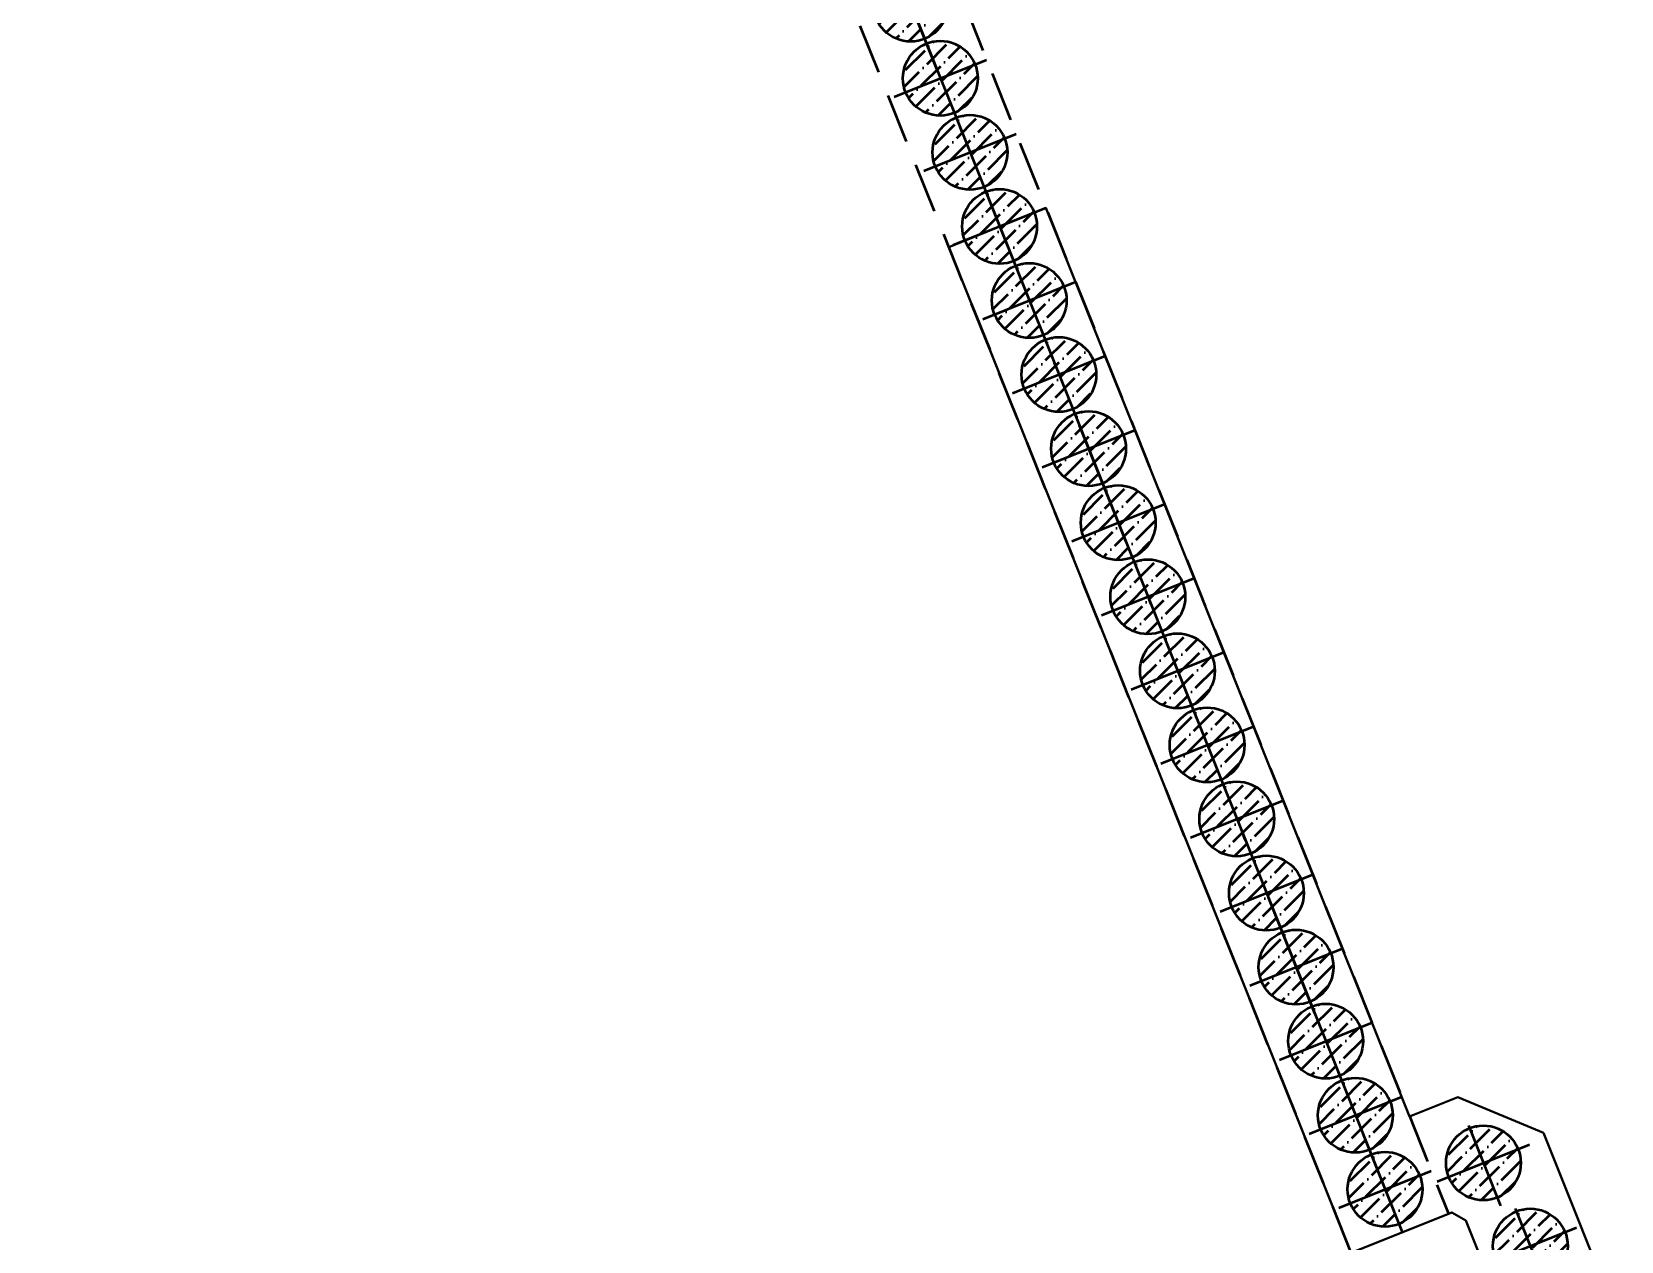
# Model space of a CAD drawing. Extents: x 9773 to 10136, y 10676 to 11757.
# Drawn here: x 10011.31 to 10043.19, y 10970.35 to 10994.6 of the extents above; entities that cross this region are included whole.
import ezdxf

# ---------------------------------------------------------------- set-up
doc = ezdxf.new("R2010")
doc.units = 0
for name, pattern in [('CONTI', [0]), ('DASHDOT', [1, 0.5, -0.25, 0, -0.25]), ('DASHEDX2', [1.5, 1, -0.5])]:
    doc.linetypes.add(name, pattern=pattern)
for name, color, linetype, lineweight in [('HATCH', 8, 'Continuous', 0), ('OSI', 3, 'DASHDOT', 9), ('SIZE', 142, 'Continuous', 9), ('Подпорные стены', 171, 'Continuous', 50), ('ПС', 5, 'Continuous', 40)]:
    doc.layers.add(name, color=color, linetype=linetype, lineweight=lineweight)
doc.layers.add('PILE_HID', color=40, linetype='CONTI')

# ---------------------------------------------------------------- blocks, each defined once
blk = doc.blocks.new('45245242')
at = {"layer": 'HATCH', "lineweight": 50}
h = blk.add_hatch(dxfattribs=at)
h.set_pattern_fill('ANSI36', color=5, scale=0.07)
h.set_pattern_definition([(45, (48.1844, -120.333), (0.1178658616, 0.4321748258), [0.555625, -0.111125, 0, -0.111125])])
h.paths.add_polyline_path([(10028.661, 10995.851, 0.306578), (10028.189, 10995.155, 0.095507), (10028.243, 10994.876), (10028.939, 10995.155)])
h.paths.add_polyline_path([(10028.661, 10995.851), (10028.939, 10995.155), (10029.636, 10995.433, 0.414214)])
h.paths.add_polyline_path([(10029.689, 10995.155, 0.095507), (10029.636, 10995.433), (10028.939, 10995.155), (10029.218, 10994.458, 0.306578)])
h.paths.add_polyline_path([(10028.939, 10995.155), (10028.243, 10994.876, 0.414214), (10029.218, 10994.458)])
h = blk.add_hatch(dxfattribs=at)
h.set_pattern_fill('ANSI36', color=5, scale=0.07)
h.set_pattern_definition([(45, (48.77917, -121.81834), (0.1178658616, 0.4321748258), [0.555625, -0.111125, 0, -0.111125])])
h.paths.add_polyline_path([(10029.255, 10994.365, 0.306578), (10028.784, 10993.669, 0.095507), (10028.838, 10993.39), (10029.534, 10993.669)])
h.paths.add_polyline_path([(10029.255, 10994.365), (10029.534, 10993.669), (10030.23, 10993.948, 0.414214)])
h.paths.add_polyline_path([(10030.284, 10993.669, 0.095507), (10030.23, 10993.948), (10029.534, 10993.669), (10029.813, 10992.973, 0.306578)])
h.paths.add_polyline_path([(10029.534, 10993.669), (10028.838, 10993.39, 0.414214), (10029.813, 10992.973)])
h = blk.add_hatch(dxfattribs=at)
h.set_pattern_fill('ANSI36', color=5, scale=0.07)
h.set_pattern_definition([(45, (49.37394, -123.30368), (0.1178658616, 0.4321748258), [0.555625, -0.111125, 0, -0.111125])])
h.paths.add_polyline_path([(10029.85, 10992.88, 0.306578), (10029.379, 10992.184, 0.095507), (10029.433, 10991.905), (10030.129, 10992.184)])
h.paths.add_polyline_path([(10029.85, 10992.88), (10030.129, 10992.184), (10030.825, 10992.463, 0.414214)])
h.paths.add_polyline_path([(10030.879, 10992.184, 0.095507), (10030.825, 10992.463), (10030.129, 10992.184), (10030.408, 10991.488, 0.306578)])
h.paths.add_polyline_path([(10030.129, 10992.184), (10029.433, 10991.905, 0.414214), (10030.408, 10991.488)])
h = blk.add_hatch(dxfattribs=at)
h.set_pattern_fill('ANSI36', color=5, scale=0.07)
h.set_pattern_definition([(45, (49.9687, -124.78903), (0.1178658616, 0.4321748258), [0.555625, -0.111125, 0, -0.111125])])
h.paths.add_polyline_path([(10030.445, 10991.395, 0.306578), (10029.974, 10990.698, 0.095507), (10030.027, 10990.42), (10030.724, 10990.698)])
h.paths.add_polyline_path([(10030.445, 10991.395), (10030.724, 10990.698), (10031.42, 10990.977, 0.414214)])
h.paths.add_polyline_path([(10031.474, 10990.698, 0.095507), (10031.42, 10990.977), (10030.724, 10990.698), (10031.003, 10990.002, 0.306578)])
h.paths.add_polyline_path([(10030.724, 10990.698), (10030.027, 10990.42, 0.414214), (10031.003, 10990.002)])
h = blk.add_hatch(dxfattribs=at)
h.set_pattern_fill('ANSI36', color=5, scale=0.07)
h.set_pattern_definition([(45, (50.56348, -126.27437), (0.1178658616, 0.4321748258), [0.555625, -0.111125, 0, -0.111125])])
h.paths.add_polyline_path([(10031.04, 10989.909, 0.306578), (10030.568, 10989.213, 0.095507), (10030.622, 10988.934), (10031.318, 10989.213)])
h.paths.add_polyline_path([(10031.04, 10989.909), (10031.318, 10989.213), (10032.015, 10989.492, 0.414214)])
h.paths.add_polyline_path([(10032.068, 10989.213, 0.095507), (10032.015, 10989.492), (10031.318, 10989.213), (10031.597, 10988.517, 0.306578)])
h.paths.add_polyline_path([(10031.318, 10989.213), (10030.622, 10988.934, 0.414214), (10031.597, 10988.517)])
h = blk.add_hatch(dxfattribs=at)
h.set_pattern_fill('ANSI36', color=5, scale=0.07)
h.set_pattern_definition([(45, (51.15825, -127.75972), (0.1178658616, 0.4321748258), [0.555625, -0.111125, 0, -0.111125])])
h.paths.add_polyline_path([(10031.634, 10988.424, 0.306578), (10031.163, 10987.728, 0.095507), (10031.217, 10987.449), (10031.913, 10987.728)])
h.paths.add_polyline_path([(10031.634, 10988.424), (10031.913, 10987.728), (10032.61, 10988.007, 0.414214)])
h.paths.add_polyline_path([(10032.663, 10987.728, 0.095507), (10032.61, 10988.007), (10031.913, 10987.728), (10032.192, 10987.032, 0.306578)])
h.paths.add_polyline_path([(10031.913, 10987.728), (10031.217, 10987.449, 0.414214), (10032.192, 10987.032)])
h = blk.add_hatch(dxfattribs=at)
h.set_pattern_fill('ANSI36', color=5, scale=0.07)
h.set_pattern_definition([(45, (51.75302, -129.24506), (0.1178658616, 0.4321748258), [0.555625, -0.111125, 0, -0.111125])])
h.paths.add_polyline_path([(10032.229, 10986.939, 0.306578), (10031.758, 10986.242, 0.095507), (10031.812, 10985.964), (10032.508, 10986.242)])
h.paths.add_polyline_path([(10032.229, 10986.939), (10032.508, 10986.242), (10033.204, 10986.521, 0.414214)])
h.paths.add_polyline_path([(10033.258, 10986.242, 0.095507), (10033.204, 10986.521), (10032.508, 10986.242), (10032.787, 10985.546, 0.306578)])
h.paths.add_polyline_path([(10032.508, 10986.242), (10031.812, 10985.964, 0.414214), (10032.787, 10985.546)])
h = blk.add_hatch(dxfattribs=at)
h.set_pattern_fill('ANSI36', color=5, scale=0.07)
h.set_pattern_definition([(45, (52.34779, -130.7304), (0.1178658616, 0.4321748258), [0.555625, -0.111125, 0, -0.111125])])
h.paths.add_polyline_path([(10032.824, 10985.453, 0.306578), (10032.353, 10984.757, 0.095507), (10032.407, 10984.478), (10033.103, 10984.757)])
h.paths.add_polyline_path([(10032.824, 10985.453), (10033.103, 10984.757), (10033.799, 10985.036, 0.414214)])
h.paths.add_polyline_path([(10033.853, 10984.757, 0.095507), (10033.799, 10985.036), (10033.103, 10984.757), (10033.382, 10984.061, 0.306578)])
h.paths.add_polyline_path([(10033.103, 10984.757), (10032.407, 10984.478, 0.414214), (10033.382, 10984.061)])
h = blk.add_hatch(dxfattribs=at)
h.set_pattern_fill('ANSI36', color=5, scale=0.07)
h.set_pattern_definition([(45, (52.94256, -132.21575), (0.1178658616, 0.4321748258), [0.555625, -0.111125, 0, -0.111125])])
h.paths.add_polyline_path([(10033.419, 10983.968, 0.306578), (10032.948, 10983.272, 0.095507), (10033.001, 10982.993), (10033.698, 10983.272)])
h.paths.add_polyline_path([(10033.419, 10983.968), (10033.698, 10983.272), (10034.394, 10983.551, 0.414214)])
h.paths.add_polyline_path([(10034.448, 10983.272, 0.095507), (10034.394, 10983.551), (10033.698, 10983.272), (10033.976, 10982.576, 0.306578)])
h.paths.add_polyline_path([(10033.698, 10983.272), (10033.001, 10982.993, 0.414214), (10033.976, 10982.576)])
h = blk.add_hatch(dxfattribs=at)
h.set_pattern_fill('ANSI36', color=5, scale=0.07)
h.set_pattern_definition([(45, (53.53732, -133.7011), (0.1178658616, 0.4321748258), [0.555625, -0.111125, 0, -0.111125])])
h.paths.add_polyline_path([(10034.014, 10982.483, 0.306578), (10033.542, 10981.786, 0.095507), (10033.596, 10981.508), (10034.292, 10981.786)])
h.paths.add_polyline_path([(10034.014, 10982.483), (10034.292, 10981.786), (10034.989, 10982.065, 0.414214)])
h.paths.add_polyline_path([(10035.042, 10981.786, 0.095507), (10034.989, 10982.065), (10034.292, 10981.786), (10034.571, 10981.09, 0.306578)])
h.paths.add_polyline_path([(10034.292, 10981.786), (10033.596, 10981.508, 0.414214), (10034.571, 10981.09)])
h = blk.add_hatch(dxfattribs=at)
h.set_pattern_fill('ANSI36', color=5, scale=0.07)
h.set_pattern_definition([(45, (54.1321, -135.18644), (0.1178658616, 0.4321748258), [0.555625, -0.111125, 0, -0.111125])])
h.paths.add_polyline_path([(10034.608, 10980.997, 0.306578), (10034.137, 10980.301, 0.095507), (10034.191, 10980.022), (10034.887, 10980.301)])
h.paths.add_polyline_path([(10034.608, 10980.997), (10034.887, 10980.301), (10035.583, 10980.58, 0.414214)])
h.paths.add_polyline_path([(10035.637, 10980.301, 0.095507), (10035.583, 10980.58), (10034.887, 10980.301), (10035.166, 10979.605, 0.306578)])
h.paths.add_polyline_path([(10034.887, 10980.301), (10034.191, 10980.022, 0.414214), (10035.166, 10979.605)])
h = blk.add_hatch(dxfattribs=at)
h.set_pattern_fill('ANSI36', color=5, scale=0.07)
h.set_pattern_definition([(45, (54.72686, -136.67179), (0.1178658616, 0.4321748258), [0.555625, -0.111125, 0, -0.111125])])
h.paths.add_polyline_path([(10035.203, 10979.512, 0.306578), (10034.732, 10978.816, 0.095507), (10034.786, 10978.537), (10035.482, 10978.816)])
h.paths.add_polyline_path([(10035.203, 10979.512), (10035.482, 10978.816), (10036.178, 10979.095, 0.414214)])
h.paths.add_polyline_path([(10036.232, 10978.816, 0.095507), (10036.178, 10979.095), (10035.482, 10978.816), (10035.761, 10978.119, 0.306578)])
h.paths.add_polyline_path([(10035.482, 10978.816), (10034.786, 10978.537, 0.414214), (10035.761, 10978.119)])
h = blk.add_hatch(dxfattribs=at)
h.set_pattern_fill('ANSI36', color=5, scale=0.07)
h.set_pattern_definition([(45, (55.32163, -138.15713), (0.1178658616, 0.4321748258), [0.555625, -0.111125, 0, -0.111125])])
h.paths.add_polyline_path([(10035.798, 10978.027, 0.306578), (10035.327, 10977.33, 0.095507), (10035.38, 10977.052), (10036.077, 10977.33)])
h.paths.add_polyline_path([(10035.798, 10978.027), (10036.077, 10977.33), (10036.773, 10977.609, 0.414214)])
h.paths.add_polyline_path([(10036.827, 10977.33, 0.095507), (10036.773, 10977.609), (10036.077, 10977.33), (10036.355, 10976.634, 0.306578)])
h.paths.add_polyline_path([(10036.077, 10977.33), (10035.38, 10977.052, 0.414214), (10036.355, 10976.634)])
h = blk.add_hatch(dxfattribs=at)
h.set_pattern_fill('ANSI36', color=5, scale=0.07)
h.set_pattern_definition([(45, (55.9164, -139.64247), (0.1178658616, 0.4321748258), [0.555625, -0.111125, 0, -0.111125])])
h.paths.add_polyline_path([(10036.393, 10976.541, 0.306578), (10035.921, 10975.845, 0.095507), (10035.975, 10975.566), (10036.671, 10975.845)])
h.paths.add_polyline_path([(10036.393, 10976.541), (10036.671, 10975.845), (10037.368, 10976.124, 0.414214)])
h.paths.add_polyline_path([(10037.421, 10975.845, 0.095507), (10037.368, 10976.124), (10036.671, 10975.845), (10036.95, 10975.149, 0.306578)])
h.paths.add_polyline_path([(10036.671, 10975.845), (10035.975, 10975.566, 0.414214), (10036.95, 10975.149)])
h = blk.add_hatch(dxfattribs=at)
h.set_pattern_fill('ANSI36', color=5, scale=0.07)
h.set_pattern_definition([(45, (56.51117, -141.12782), (0.1178658616, 0.4321748258), [0.555625, -0.111125, 0, -0.111125])])
h.paths.add_polyline_path([(10036.987, 10975.056, 0.306578), (10036.516, 10974.36, 0.095507), (10036.57, 10974.081), (10037.266, 10974.36)])
h.paths.add_polyline_path([(10036.987, 10975.056), (10037.266, 10974.36), (10037.962, 10974.638, 0.414214)])
h.paths.add_polyline_path([(10038.016, 10974.36, 0.095507), (10037.962, 10974.638), (10037.266, 10974.36), (10037.545, 10973.663, 0.306578)])
h.paths.add_polyline_path([(10037.266, 10974.36), (10036.57, 10974.081, 0.414214), (10037.545, 10973.663)])
h = blk.add_hatch(dxfattribs=at)
h.set_pattern_fill('ANSI36', color=5, scale=0.07)
h.set_pattern_definition([(45, (57.10594, -142.61316), (0.1178658616, 0.4321748258), [0.555625, -0.111125, 0, -0.111125])])
h.paths.add_polyline_path([(10037.582, 10973.571, 0.306578), (10037.111, 10972.874, 0.095507), (10037.165, 10972.596), (10037.861, 10972.874)])
h.paths.add_polyline_path([(10037.582, 10973.571), (10037.861, 10972.874), (10038.557, 10973.153, 0.414214)])
h.paths.add_polyline_path([(10038.611, 10972.874, 0.095507), (10038.557, 10973.153), (10037.861, 10972.874), (10038.14, 10972.178, 0.306578)])
h.paths.add_polyline_path([(10037.861, 10972.874), (10037.165, 10972.596, 0.414214), (10038.14, 10972.178)])
h = blk.add_hatch(dxfattribs=at)
h.set_pattern_fill('ANSI36', color=5, scale=0.07)
h.set_pattern_definition([(45, (57.70071, -144.0985), (0.1178658616, 0.4321748258), [0.555625, -0.111125, 0, -0.111125])])
h.paths.add_polyline_path([(10038.177, 10972.085, 0.306578), (10037.706, 10971.389, 0.095507), (10037.759, 10971.11), (10038.456, 10971.389)])
h.paths.add_polyline_path([(10038.177, 10972.085), (10038.456, 10971.389), (10039.152, 10971.668, 0.414214)])
h.paths.add_polyline_path([(10039.206, 10971.389, 0.095507), (10039.152, 10971.668), (10038.456, 10971.389), (10038.735, 10970.693, 0.306578)])
h.paths.add_polyline_path([(10038.456, 10971.389), (10037.759, 10971.11, 0.414214), (10038.735, 10970.693)])
at = {"layer": 'OSI', "color": 5, "lineweight": 50, "ltscale": 100}
for p, q in [((10028.606, 10993.297), (10030.463, 10994.041)), ((10029.201, 10991.812), (10031.057, 10992.556)), ((10029.795, 10990.327), (10031.652, 10991.07)), ((10030.39, 10988.841), (10032.247, 10989.585)), ((10030.985, 10987.356), (10032.842, 10988.1)), ((10031.58, 10985.871), (10033.436, 10986.614)), ((10032.174, 10984.385), (10034.031, 10985.129)), ((10032.769, 10982.9), (10034.626, 10983.643)), ((10033.364, 10981.415), (10035.221, 10982.158)), ((10033.959, 10979.929), (10035.815, 10980.673)), ((10034.554, 10978.444), (10036.41, 10979.187)), ((10035.148, 10976.959), (10037.005, 10977.702)), ((10035.743, 10975.473), (10037.6, 10976.217)), ((10036.338, 10973.988), (10038.195, 10974.731)), ((10036.933, 10972.503), (10038.789, 10973.246)), ((10037.527, 10971.017), (10039.384, 10971.761))]:
    blk.add_line(p, q, dxfattribs=at)
at = {"layer": 'OSI', "color": 5, "lineweight": 50, "ltscale": 5}
blk.add_lwpolyline([(9998.197, 11071.928), (10038.801, 10970.527)], dxfattribs=at)
at = {"layer": 'PILE_HID', "color": 5, "lineweight": 50, "ltscale": 100}
for centre in [(10028.939, 10995.155), (10029.534, 10993.669), (10030.129, 10992.184), (10030.724, 10990.698), (10031.318, 10989.213), (10031.913, 10987.728), (10032.508, 10986.242), (10033.103, 10984.757), (10033.698, 10983.272), (10034.292, 10981.786), (10034.887, 10980.301), (10035.482, 10978.816), (10036.077, 10977.33), (10036.671, 10975.845), (10037.266, 10974.36), (10037.861, 10972.874), (10038.456, 10971.389)]:
    blk.add_circle(centre, 0.75, dxfattribs=at)
at = {"layer": 'Подпорные стены', "color": 5, "linetype": 'DASHEDX2', "lineweight": 50}
for p, q in [((10037.78, 10970.118), (9997.176, 11071.519)), ((9999.906, 11070.35), (10039.729, 10970.899))]:
    blk.add_line(p, q, dxfattribs=at)

msp = doc.modelspace()

# ---------------------------------------------------------------- hatches: boundary and pattern name
at = {"layer": 'ПС', "lineweight": 50}
h = msp.add_hatch(dxfattribs=at)
h.set_pattern_fill('ANSI36', color=5, scale=0.07)
h.set_pattern_definition([(45, (48.1844, -120.333), (0.1178658616, 0.4321748258), [0.555625, -0.111125, 0, -0.111125])])
h.paths.add_polyline_path([(10028.661, 10995.851, 0.306578), (10028.189, 10995.155, 0.095507), (10028.243, 10994.876), (10028.939, 10995.155)])
h.paths.add_polyline_path([(10028.661, 10995.851), (10028.939, 10995.155), (10029.636, 10995.433, 0.414214)])
h.paths.add_polyline_path([(10029.689, 10995.155, 0.095507), (10029.636, 10995.433), (10028.939, 10995.155), (10029.218, 10994.458, 0.306578)])
h.paths.add_polyline_path([(10028.939, 10995.155), (10028.243, 10994.876, 0.414214), (10029.218, 10994.458)])
h = msp.add_hatch(dxfattribs=at)
h.set_pattern_fill('ANSI36', color=5, scale=0.07)
h.set_pattern_definition([(45, (48.77917, -121.81834), (0.1178658616, 0.4321748258), [0.555625, -0.111125, 0, -0.111125])])
h.paths.add_polyline_path([(10029.255, 10994.365, 0.306578), (10028.784, 10993.669, 0.095507), (10028.838, 10993.39), (10029.534, 10993.669)])
h.paths.add_polyline_path([(10029.255, 10994.365), (10029.534, 10993.669), (10030.23, 10993.948, 0.414214)])
h.paths.add_polyline_path([(10030.284, 10993.669, 0.095507), (10030.23, 10993.948), (10029.534, 10993.669), (10029.813, 10992.973, 0.306578)])
h.paths.add_polyline_path([(10029.534, 10993.669), (10028.838, 10993.39, 0.414214), (10029.813, 10992.973)])
h = msp.add_hatch(dxfattribs=at)
h.set_pattern_fill('ANSI36', color=5, scale=0.07)
h.set_pattern_definition([(45, (49.37394, -123.30368), (0.1178658616, 0.4321748258), [0.555625, -0.111125, 0, -0.111125])])
h.paths.add_polyline_path([(10029.85, 10992.88, 0.306578), (10029.379, 10992.184, 0.095507), (10029.433, 10991.905), (10030.129, 10992.184)])
h.paths.add_polyline_path([(10029.85, 10992.88), (10030.129, 10992.184), (10030.825, 10992.463, 0.414214)])
h.paths.add_polyline_path([(10030.879, 10992.184, 0.095507), (10030.825, 10992.463), (10030.129, 10992.184), (10030.408, 10991.488, 0.306578)])
h.paths.add_polyline_path([(10030.129, 10992.184), (10029.433, 10991.905, 0.414214), (10030.408, 10991.488)])
h = msp.add_hatch(dxfattribs=at)
h.set_pattern_fill('ANSI36', color=5, scale=0.07)
h.set_pattern_definition([(45, (49.9687, -124.78903), (0.1178658616, 0.4321748258), [0.555625, -0.111125, 0, -0.111125])])
h.paths.add_polyline_path([(10030.445, 10991.395, 0.306578), (10029.974, 10990.698, 0.095507), (10030.027, 10990.42), (10030.724, 10990.698)])
h.paths.add_polyline_path([(10030.445, 10991.395), (10030.724, 10990.698), (10031.42, 10990.977, 0.414214)])
h.paths.add_polyline_path([(10031.474, 10990.698, 0.095507), (10031.42, 10990.977), (10030.724, 10990.698), (10031.003, 10990.002, 0.306578)])
h.paths.add_polyline_path([(10030.724, 10990.698), (10030.027, 10990.42, 0.414214), (10031.003, 10990.002)])
h = msp.add_hatch(dxfattribs=at)
h.set_pattern_fill('ANSI36', color=5, scale=0.07)
h.set_pattern_definition([(45, (50.56348, -126.27437), (0.1178658616, 0.4321748258), [0.555625, -0.111125, 0, -0.111125])])
h.paths.add_polyline_path([(10031.04, 10989.909, 0.306578), (10030.568, 10989.213, 0.095507), (10030.622, 10988.934), (10031.318, 10989.213)])
h.paths.add_polyline_path([(10031.04, 10989.909), (10031.318, 10989.213), (10032.015, 10989.492, 0.414214)])
h.paths.add_polyline_path([(10032.068, 10989.213, 0.095507), (10032.015, 10989.492), (10031.318, 10989.213), (10031.597, 10988.517, 0.306578)])
h.paths.add_polyline_path([(10031.318, 10989.213), (10030.622, 10988.934, 0.414214), (10031.597, 10988.517)])
h = msp.add_hatch(dxfattribs=at)
h.set_pattern_fill('ANSI36', color=5, scale=0.07)
h.set_pattern_definition([(45, (51.15825, -127.75972), (0.1178658616, 0.4321748258), [0.555625, -0.111125, 0, -0.111125])])
h.paths.add_polyline_path([(10031.634, 10988.424, 0.306578), (10031.163, 10987.728, 0.095507), (10031.217, 10987.449), (10031.913, 10987.728)])
h.paths.add_polyline_path([(10031.634, 10988.424), (10031.913, 10987.728), (10032.61, 10988.007, 0.414214)])
h.paths.add_polyline_path([(10032.663, 10987.728, 0.095507), (10032.61, 10988.007), (10031.913, 10987.728), (10032.192, 10987.032, 0.306578)])
h.paths.add_polyline_path([(10031.913, 10987.728), (10031.217, 10987.449, 0.414214), (10032.192, 10987.032)])
h = msp.add_hatch(dxfattribs=at)
h.set_pattern_fill('ANSI36', color=5, scale=0.07)
h.set_pattern_definition([(45, (51.75302, -129.24506), (0.1178658616, 0.4321748258), [0.555625, -0.111125, 0, -0.111125])])
h.paths.add_polyline_path([(10032.229, 10986.939, 0.306578), (10031.758, 10986.242, 0.095507), (10031.812, 10985.964), (10032.508, 10986.242)])
h.paths.add_polyline_path([(10032.229, 10986.939), (10032.508, 10986.242), (10033.204, 10986.521, 0.414214)])
h.paths.add_polyline_path([(10033.258, 10986.242, 0.095507), (10033.204, 10986.521), (10032.508, 10986.242), (10032.787, 10985.546, 0.306578)])
h.paths.add_polyline_path([(10032.508, 10986.242), (10031.812, 10985.964, 0.414214), (10032.787, 10985.546)])
h = msp.add_hatch(dxfattribs=at)
h.set_pattern_fill('ANSI36', color=5, scale=0.07)
h.set_pattern_definition([(45, (52.34779, -130.7304), (0.1178658616, 0.4321748258), [0.555625, -0.111125, 0, -0.111125])])
h.paths.add_polyline_path([(10032.824, 10985.453, 0.306578), (10032.353, 10984.757, 0.095507), (10032.407, 10984.478), (10033.103, 10984.757)])
h.paths.add_polyline_path([(10032.824, 10985.453), (10033.103, 10984.757), (10033.799, 10985.036, 0.414214)])
h.paths.add_polyline_path([(10033.853, 10984.757, 0.095507), (10033.799, 10985.036), (10033.103, 10984.757), (10033.382, 10984.061, 0.306578)])
h.paths.add_polyline_path([(10033.103, 10984.757), (10032.407, 10984.478, 0.414214), (10033.382, 10984.061)])
h = msp.add_hatch(dxfattribs=at)
h.set_pattern_fill('ANSI36', color=5, scale=0.07)
h.set_pattern_definition([(45, (52.94256, -132.21575), (0.1178658616, 0.4321748258), [0.555625, -0.111125, 0, -0.111125])])
h.paths.add_polyline_path([(10033.419, 10983.968, 0.306578), (10032.948, 10983.272, 0.095507), (10033.001, 10982.993), (10033.698, 10983.272)])
h.paths.add_polyline_path([(10033.419, 10983.968), (10033.698, 10983.272), (10034.394, 10983.551, 0.414214)])
h.paths.add_polyline_path([(10034.448, 10983.272, 0.095507), (10034.394, 10983.551), (10033.698, 10983.272), (10033.976, 10982.576, 0.306578)])
h.paths.add_polyline_path([(10033.698, 10983.272), (10033.001, 10982.993, 0.414214), (10033.976, 10982.576)])
h = msp.add_hatch(dxfattribs=at)
h.set_pattern_fill('ANSI36', color=5, scale=0.07)
h.set_pattern_definition([(45, (53.53732, -133.7011), (0.1178658616, 0.4321748258), [0.555625, -0.111125, 0, -0.111125])])
h.paths.add_polyline_path([(10034.014, 10982.483, 0.306578), (10033.542, 10981.786, 0.095507), (10033.596, 10981.508), (10034.292, 10981.786)])
h.paths.add_polyline_path([(10034.014, 10982.483), (10034.292, 10981.786), (10034.989, 10982.065, 0.414214)])
h.paths.add_polyline_path([(10035.042, 10981.786, 0.095507), (10034.989, 10982.065), (10034.292, 10981.786), (10034.571, 10981.09, 0.306578)])
h.paths.add_polyline_path([(10034.292, 10981.786), (10033.596, 10981.508, 0.414214), (10034.571, 10981.09)])
h = msp.add_hatch(dxfattribs=at)
h.set_pattern_fill('ANSI36', color=5, scale=0.07)
h.set_pattern_definition([(45, (54.1321, -135.18644), (0.1178658616, 0.4321748258), [0.555625, -0.111125, 0, -0.111125])])
h.paths.add_polyline_path([(10034.608, 10980.997, 0.306578), (10034.137, 10980.301, 0.095507), (10034.191, 10980.022), (10034.887, 10980.301)])
h.paths.add_polyline_path([(10034.608, 10980.997), (10034.887, 10980.301), (10035.583, 10980.58, 0.414214)])
h.paths.add_polyline_path([(10035.637, 10980.301, 0.095507), (10035.583, 10980.58), (10034.887, 10980.301), (10035.166, 10979.605, 0.306578)])
h.paths.add_polyline_path([(10034.887, 10980.301), (10034.191, 10980.022, 0.414214), (10035.166, 10979.605)])
h = msp.add_hatch(dxfattribs=at)
h.set_pattern_fill('ANSI36', color=5, scale=0.07)
h.set_pattern_definition([(45, (54.72686, -136.67179), (0.1178658616, 0.4321748258), [0.555625, -0.111125, 0, -0.111125])])
h.paths.add_polyline_path([(10035.203, 10979.512, 0.306578), (10034.732, 10978.816, 0.095507), (10034.786, 10978.537), (10035.482, 10978.816)])
h.paths.add_polyline_path([(10035.203, 10979.512), (10035.482, 10978.816), (10036.178, 10979.095, 0.414214)])
h.paths.add_polyline_path([(10036.232, 10978.816, 0.095507), (10036.178, 10979.095), (10035.482, 10978.816), (10035.761, 10978.119, 0.306578)])
h.paths.add_polyline_path([(10035.482, 10978.816), (10034.786, 10978.537, 0.414214), (10035.761, 10978.119)])
h = msp.add_hatch(dxfattribs=at)
h.set_pattern_fill('ANSI36', color=5, scale=0.07)
h.set_pattern_definition([(45, (55.32163, -138.15713), (0.1178658616, 0.4321748258), [0.555625, -0.111125, 0, -0.111125])])
h.paths.add_polyline_path([(10035.798, 10978.027, 0.306578), (10035.327, 10977.33, 0.095507), (10035.38, 10977.052), (10036.077, 10977.33)])
h.paths.add_polyline_path([(10035.798, 10978.027), (10036.077, 10977.33), (10036.773, 10977.609, 0.414214)])
h.paths.add_polyline_path([(10036.827, 10977.33, 0.095507), (10036.773, 10977.609), (10036.077, 10977.33), (10036.355, 10976.634, 0.306578)])
h.paths.add_polyline_path([(10036.077, 10977.33), (10035.38, 10977.052, 0.414214), (10036.355, 10976.634)])
h = msp.add_hatch(dxfattribs=at)
h.set_pattern_fill('ANSI36', color=5, scale=0.07)
h.set_pattern_definition([(45, (55.9164, -139.64247), (0.1178658616, 0.4321748258), [0.555625, -0.111125, 0, -0.111125])])
h.paths.add_polyline_path([(10036.393, 10976.541, 0.306578), (10035.921, 10975.845, 0.095507), (10035.975, 10975.566), (10036.671, 10975.845)])
h.paths.add_polyline_path([(10036.393, 10976.541), (10036.671, 10975.845), (10037.368, 10976.124, 0.414214)])
h.paths.add_polyline_path([(10037.421, 10975.845, 0.095507), (10037.368, 10976.124), (10036.671, 10975.845), (10036.95, 10975.149, 0.306578)])
h.paths.add_polyline_path([(10036.671, 10975.845), (10035.975, 10975.566, 0.414214), (10036.95, 10975.149)])
h = msp.add_hatch(dxfattribs=at)
h.set_pattern_fill('ANSI36', color=5, scale=0.07)
h.set_pattern_definition([(45, (56.51117, -141.12782), (0.1178658616, 0.4321748258), [0.555625, -0.111125, 0, -0.111125])])
h.paths.add_polyline_path([(10036.987, 10975.056, 0.306578), (10036.516, 10974.36, 0.095507), (10036.57, 10974.081), (10037.266, 10974.36)])
h.paths.add_polyline_path([(10036.987, 10975.056), (10037.266, 10974.36), (10037.962, 10974.638, 0.414214)])
h.paths.add_polyline_path([(10038.016, 10974.36, 0.095507), (10037.962, 10974.638), (10037.266, 10974.36), (10037.545, 10973.663, 0.306578)])
h.paths.add_polyline_path([(10037.266, 10974.36), (10036.57, 10974.081, 0.414214), (10037.545, 10973.663)])
h = msp.add_hatch(dxfattribs=at)
h.set_pattern_fill('ANSI36', color=5, scale=0.07)
h.set_pattern_definition([(45, (57.10594, -142.61316), (0.1178658616, 0.4321748258), [0.555625, -0.111125, 0, -0.111125])])
h.paths.add_polyline_path([(10037.582, 10973.571, 0.306578), (10037.111, 10972.874, 0.095507), (10037.165, 10972.596), (10037.861, 10972.874)])
h.paths.add_polyline_path([(10037.582, 10973.571), (10037.861, 10972.874), (10038.557, 10973.153, 0.414214)])
h.paths.add_polyline_path([(10038.611, 10972.874, 0.095507), (10038.557, 10973.153), (10037.861, 10972.874), (10038.14, 10972.178, 0.306578)])
h.paths.add_polyline_path([(10037.861, 10972.874), (10037.165, 10972.596, 0.414214), (10038.14, 10972.178)])
h = msp.add_hatch(dxfattribs=at)
h.set_pattern_fill('ANSI36', color=5, scale=0.07)
h.set_pattern_definition([(45, (59.67466, -143.56977), (0.1178658616, 0.4321748258), [0.555625, -0.111125, 0, -0.111125])])
h.paths.add_polyline_path([(10040.151, 10972.614, 0.306578), (10039.68, 10971.918, 0.095507), (10039.733, 10971.639), (10040.43, 10971.918)])
h.paths.add_polyline_path([(10040.151, 10972.614), (10040.43, 10971.918), (10041.126, 10972.197, 0.414214)])
h.paths.add_polyline_path([(10041.18, 10971.918, 0.095507), (10041.126, 10972.197), (10040.43, 10971.918), (10040.708, 10971.221, 0.306578)])
h.paths.add_polyline_path([(10040.43, 10971.918), (10039.733, 10971.639, 0.414214), (10040.708, 10971.221)])
h = msp.add_hatch(dxfattribs=at)
h.set_pattern_fill('ANSI36', color=5, scale=0.07)
h.set_pattern_definition([(45, (57.70071, -144.0985), (0.1178658616, 0.4321748258), [0.555625, -0.111125, 0, -0.111125])])
h.paths.add_polyline_path([(10038.177, 10972.085, 0.306578), (10037.706, 10971.389, 0.095507), (10037.759, 10971.11), (10038.456, 10971.389)])
h.paths.add_polyline_path([(10038.177, 10972.085), (10038.456, 10971.389), (10039.152, 10971.668, 0.414214)])
h.paths.add_polyline_path([(10039.206, 10971.389, 0.095507), (10039.152, 10971.668), (10038.456, 10971.389), (10038.735, 10970.693, 0.306578)])
h.paths.add_polyline_path([(10038.456, 10971.389), (10037.759, 10971.11, 0.414214), (10038.735, 10970.693)])
h = msp.add_hatch(dxfattribs=at)
h.set_pattern_fill('ANSI36', color=5, scale=0.07)
h.set_pattern_definition([(45, (60.61598, -145.23678), (0.1178658616, 0.4321748258), [0.555625, -0.111125, 0, -0.111125])])
h.paths.add_polyline_path([(10041.092, 10970.947, 0.306578), (10040.621, 10970.251, 0.095507), (10040.675, 10969.972), (10041.371, 10970.251)])
h.paths.add_polyline_path([(10041.092, 10970.947), (10041.371, 10970.251), (10042.067, 10970.53, 0.414214)])
h.paths.add_polyline_path([(10042.121, 10970.251, 0.095507), (10042.067, 10970.53), (10041.371, 10970.251), (10041.65, 10969.554, 0.306578)])
h.paths.add_polyline_path([(10041.371, 10970.251), (10040.675, 10969.972, 0.414214), (10041.65, 10969.554)])

# ---------------------------------------------------------------- linework, layer by layer
at = {"layer": 'ПС', "color": 5, "linetype": 'DASHEDX2', "lineweight": 50}
for p, q in [((10037.78, 10970.118), (9997.176, 11071.519)), ((9999.906, 11070.35), (10039.729, 10970.899))]:
    msp.add_line(p, q, dxfattribs=at)
at = {"layer": 'ПС', "color": 5, "lineweight": 50, "ltscale": 100}
for p, q in [((10028.606, 10993.297), (10030.463, 10994.041)), ((10029.201, 10991.812), (10031.057, 10992.556)), ((10029.795, 10990.327), (10031.652, 10991.07)), ((10030.39, 10988.841), (10032.247, 10989.585)), ((10030.985, 10987.356), (10032.842, 10988.1)), ((10031.58, 10985.871), (10033.436, 10986.614)), ((10032.174, 10984.385), (10034.031, 10985.129)), ((10032.769, 10982.9), (10034.626, 10983.643)), ((10033.364, 10981.415), (10035.221, 10982.158)), ((10033.959, 10979.929), (10035.815, 10980.673)), ((10034.554, 10978.444), (10036.41, 10979.187)), ((10035.148, 10976.959), (10037.005, 10977.702)), ((10035.743, 10975.473), (10037.6, 10976.217)), ((10036.338, 10973.988), (10038.195, 10974.731)), ((10036.933, 10972.503), (10038.789, 10973.246)), ((10039.501, 10971.546), (10041.358, 10972.289)), ((10037.527, 10971.017), (10039.384, 10971.761)), ((10040.443, 10969.879), (10042.299, 10970.622))]:
    msp.add_line(p, q, dxfattribs=at)
at = {"layer": 'ПС', "color": 5, "lineweight": 50, "ltscale": 5}
for points in [[(9998.197, 11071.928), (10038.155, 10972.14)], [(10040.129, 10972.669), (10040.775, 10971.056)], [(10038.155, 10972.14), (10038.801, 10970.527)], [(10041.07, 10971.002), (10041.716, 10969.389)]]:
    msp.add_lwpolyline(points, dxfattribs=at)
at = {"layer": 'ПС', "color": 5, "lineweight": 40}
msp.add_lwpolyline([(10040.141, 10963.285), (10038.423, 10967.575), (10040.746, 10968.437), (10040.873, 10968.772), (10040.076, 10970.764), (10039.796, 10970.925), (10037.78, 10970.118), (10029.707, 10990.279), (10031.652, 10991.07), (10038.949, 10972.848), (10039.916, 10973.235), (10041.633, 10972.523), (10043.195, 10968.624), (10042.443, 10966.923), (10041.496, 10966.544), (10042.434, 10964.203)], dxfattribs=at)
at = {"layer": 'ПС', "color": 5, "lineweight": 50, "ltscale": 100}
for centre in [(10028.939, 10995.155), (10029.534, 10993.669), (10030.129, 10992.184), (10030.724, 10990.698), (10031.318, 10989.213), (10031.913, 10987.728), (10032.508, 10986.242), (10033.103, 10984.757), (10033.698, 10983.272), (10034.292, 10981.786), (10034.887, 10980.301), (10035.482, 10978.816), (10036.077, 10977.33), (10036.671, 10975.845), (10037.266, 10974.36), (10037.861, 10972.874), (10040.43, 10971.918), (10038.456, 10971.389), (10041.371, 10970.251)]:
    msp.add_circle(centre, 0.75, dxfattribs=at)

# ---------------------------------------------------------------- block references
at = {"layer": 'SIZE'}
msp.add_blockref('45245242', (0, 0), dxfattribs=at)

doc.saveas('drawing.dxf')
